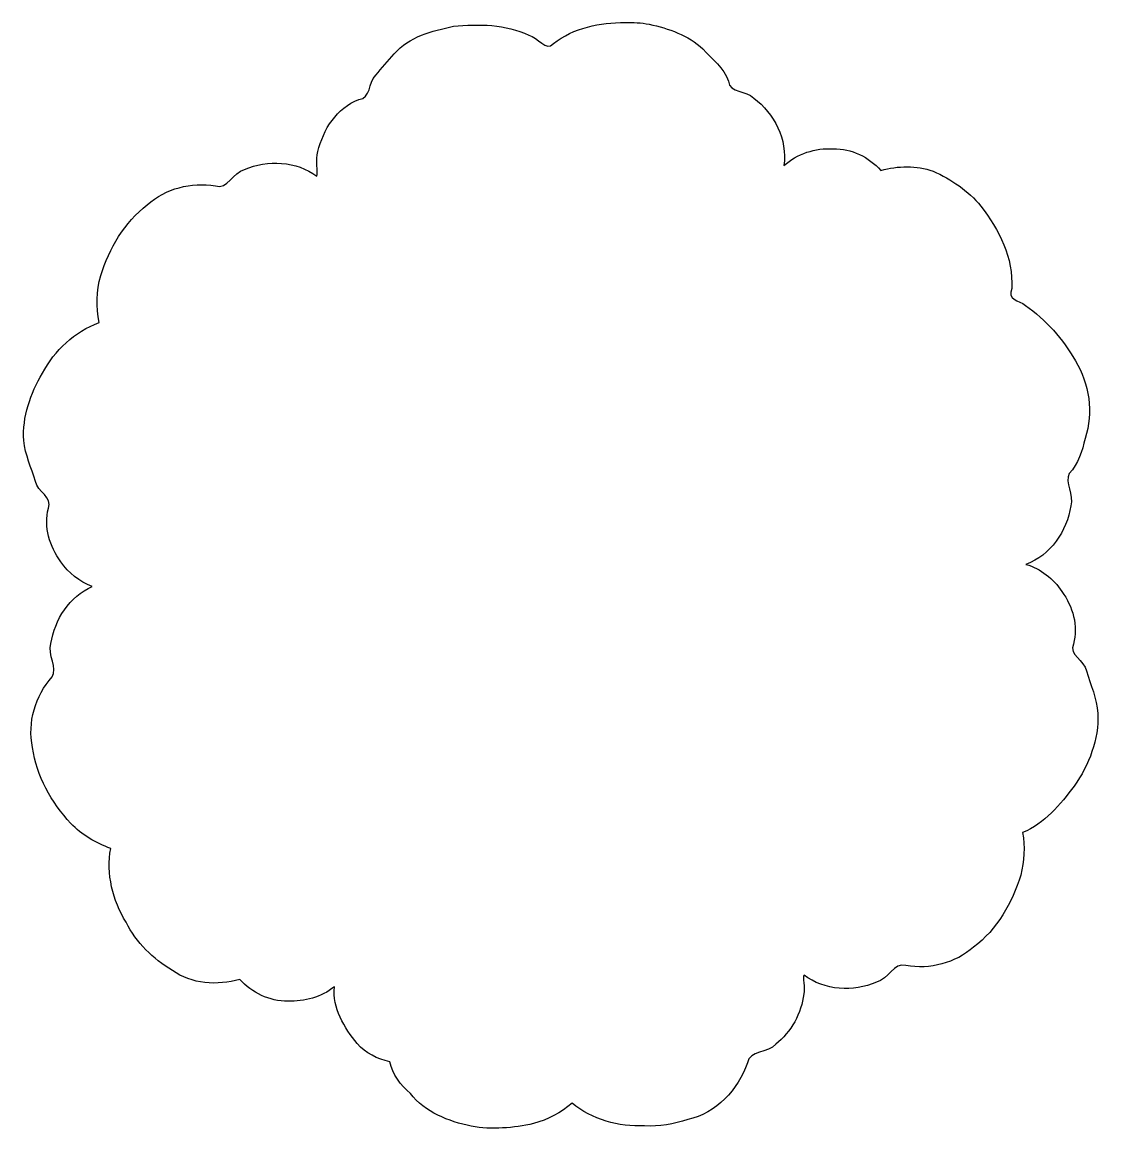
# Model space of a CAD drawing. Header units: centimetres. Extents: x -8.3 to 8.3, y -8.5 to 8.5.
import ezdxf

# ---------------------------------------------------------------- set-up
doc = ezdxf.new("R2010")
doc.units = ezdxf.units.CM
doc.header["$MEASUREMENT"] = 0
doc.layers.add('Camada 1', color=7, linetype='Continuous')

msp = doc.modelspace()

# ---------------------------------------------------------------- linework, layer by layer
at = {"layer": 'Camada 1'}
msp.add_open_spline([(0.98662, 8.4782), (0.60043, 8.47674), (0.19673, 8.40049), (-0.11225, 8.15419), (-0.11225, 8.15419), (-0.22893, 8.01854), (-0.35223, 8.25934), (-0.49, 8.28188), (-0.49, 8.28188), (-0.84706, 8.45587), (-1.25906, 8.45531), (-1.64607, 8.42034), (-1.64607, 8.42034), (-1.97394, 8.3488), (-2.32674, 8.26246), (-2.55528, 7.99621), (-2.55528, 7.99621), (-2.64672, 7.88395), (-2.74708, 7.7801), (-2.83775, 7.66754), (-2.83775, 7.66754), (-2.95607, 7.55329), (-2.9072, 7.31509), (-3.09757, 7.29712), (-3.09757, 7.29712), (-3.43293, 7.17078), (-3.64714, 6.83431), (-3.72455, 6.49694), (-3.72455, 6.49694), (-3.76474, 6.38288), (-3.72003, 6.17449), (-3.74013, 6.11935), (-3.74013, 6.11935), (-4.05403, 6.35531), (-4.49784, 6.37764), (-4.85109, 6.22238), (-4.85109, 6.22238), (-5.02966, 6.18118), (-5.11157, 5.91112), (-5.29712, 5.971), (-5.29712, 5.971), (-5.66576, 6.03392), (-6.06068, 5.9333), (-6.34114, 5.68237), (-6.34114, 5.68237), (-6.69441, 5.41474), (-6.92312, 5.01348), (-7.05472, 4.59649), (-7.05472, 4.59649), (-7.12224, 4.36249), (-7.12722, 4.11273), (-7.07991, 3.87436), (-7.07991, 3.87436), (-7.45784, 3.73998), (-7.76222, 3.44886), (-7.95028, 3.09876), (-7.95028, 3.09876), (-8.13263, 2.78888), (-8.26069, 2.42926), (-8.23505, 2.06572), (-8.23505, 2.06572), (-8.21285, 1.84855), (-8.12265, 1.64675), (-8.05701, 1.44093), (-8.05701, 1.44093), (-8.02611, 1.27816), (-7.78618, 1.19603), (-7.85728, 1.02905), (-7.85728, 1.02905), (-7.93496, 0.74163), (-7.8381, 0.44035), (-7.66601, 0.20683), (-7.66601, 0.20683), (-7.55057, 0.03572), (-7.38095, -0.0981), (-7.18743, -0.16994), (-7.18743, -0.16994), (-7.53274, -0.32456), (-7.76367, -0.68069), (-7.81873, -1.04812), (-7.81873, -1.04812), (-7.87487, -1.21981), (-7.70753, -1.42118), (-7.80209, -1.55781), (-7.80209, -1.55781), (-8.05821, -1.84914), (-8.18351, -2.25668), (-8.10038, -2.63932), (-8.10038, -2.63932), (-8.04379, -3.08027), (-7.81196, -3.48175), (-7.51494, -3.80521), (-7.51494, -3.80521), (-7.34598, -3.98058), (-7.13211, -4.10948), (-6.90216, -4.1879), (-6.90216, -4.1879), (-6.97397, -4.57972), (-6.87303, -4.98554), (-6.66684, -5.32175), (-6.66684, -5.32175), (-6.50618, -5.62957), (-6.25809, -5.88674), (-5.95741, -6.06026), (-5.95741, -6.06026), (-5.66155, -6.27322), (-5.26492, -6.29386), (-4.92278, -6.19798), (-4.92278, -6.19798), (-4.73397, -6.40224), (-4.4682, -6.53749), (-4.18602, -6.52985), (-4.18602, -6.52985), (-3.93205, -6.54133), (-3.67201, -6.47032), (-3.47228, -6.3099), (-3.47228, -6.3099), (-3.50435, -6.63759), (-3.32165, -6.93956), (-3.12176, -7.18265), (-3.12176, -7.18265), (-2.99304, -7.32973), (-2.81085, -7.41765), (-2.62305, -7.46194), (-2.62305, -7.46194), (-2.57625, -7.65342), (-2.4606, -7.82262), (-2.30708, -7.94473), (-2.30708, -7.94473), (-2.08335, -8.23844), (-1.72058, -8.37288), (-1.37239, -8.45014), (-1.37239, -8.45014), (-1.05619, -8.50459), (-0.72765, -8.47911), (-0.41645, -8.40765), (-0.41645, -8.40765), (-0.19925, -8.35031), (0.00233, -8.23993), (0.17259, -8.09393), (0.17259, -8.09393), (0.48019, -8.35182), (0.88818, -8.45699), (1.28403, -8.44363), (1.28403, -8.44363), (1.50951, -8.45527), (1.73226, -8.41749), (1.94634, -8.34819), (1.94634, -8.34819), (2.38198, -8.25051), (2.72329, -7.89041), (2.86145, -7.47475), (2.86145, -7.47475), (2.89643, -7.28232), (3.17771, -7.33497), (3.29775, -7.19294), (3.29775, -7.19294), (3.53069, -7.00323), (3.69312, -6.71748), (3.72685, -6.41774), (3.72685, -6.41774), (3.75151, -6.33297), (3.70256, -6.15707), (3.72981, -6.13239), (3.72981, -6.13239), (4.0431, -6.37009), (4.48676, -6.39261), (4.84122, -6.23997), (4.84122, -6.23997), (5.02233, -6.19869), (5.10498, -5.92551), (5.29305, -5.98623), (5.29305, -5.98623), (5.65931, -6.04867), (6.05045, -5.94837), (6.33064, -5.70167), (6.33064, -5.70167), (6.69214, -5.43283), (6.92389, -5.02312), (7.05293, -4.59828), (7.05293, -4.59828), (7.11079, -4.38664), (7.11857, -4.16267), (7.08278, -3.94653), (7.08278, -3.94653), (7.4192, -3.80625), (7.66021, -3.51534), (7.87407, -3.23149), (7.87407, -3.23149), (8.10166, -2.9091), (8.25147, -2.51656), (8.23763, -2.11839), (8.23763, -2.11839), (8.2221, -1.89119), (8.12598, -1.6813), (8.05988, -1.46662), (8.05988, -1.46662), (8.03025, -1.30361), (7.78958, -1.2208), (7.8606, -1.05485), (7.8606, -1.05485), (7.93992, -0.77484), (7.85065, -0.47864), (7.68457, -0.24835), (7.68457, -0.24835), (7.55725, -0.05052), (7.35908, 0.10098), (7.13328, 0.16795), (7.13328, 0.16795), (7.50862, 0.30463), (7.76405, 0.67717), (7.82085, 1.06367), (7.82085, 1.06367), (7.87411, 1.2312), (7.71946, 1.42755), (7.79865, 1.56259), (7.79865, 1.56259), (7.94044, 1.70917), (7.99502, 1.90824), (8.04059, 2.10046), (8.04059, 2.10046), (8.17555, 2.49524), (8.10142, 2.93668), (7.8915, 3.29111), (7.8915, 3.29111), (7.70142, 3.6238), (7.43893, 3.91828), (7.12646, 4.14018), (7.12646, 4.14018), (7.01743, 4.21646), (6.845, 4.22932), (6.9154, 4.39929), (6.9154, 4.39929), (6.94355, 4.86493), (6.71852, 5.30165), (6.44322, 5.66188), (6.44322, 5.66188), (6.24727, 5.8959), (5.98814, 6.07614), (5.70987, 6.19803), (5.70987, 6.19803), (5.45301, 6.28442), (5.17004, 6.28325), (4.91035, 6.20909), (4.91035, 6.20909), (4.72324, 6.41356), (4.45889, 6.54919), (4.17761, 6.54101), (4.17761, 6.54101), (3.9044, 6.5549), (3.62452, 6.46888), (3.42035, 6.2837), (3.42035, 6.2837), (3.47933, 6.67997), (3.27261, 7.08494), (2.95818, 7.31901), (2.95818, 7.31901), (2.84319, 7.44037), (2.59319, 7.38711), (2.57136, 7.5764), (2.57136, 7.5764), (2.50013, 7.78394), (2.31844, 7.91536), (2.17851, 8.07316), (2.17851, 8.07316), (1.95544, 8.28549), (1.65098, 8.38405), (1.3569, 8.45101), (1.3569, 8.45101), (1.23493, 8.47413), (1.11052, 8.48304), (0.98662, 8.4782)], degree=3, knots=[0, 0, 0, 0, 0.01449275, 0.01449275, 0.01449275, 0.01449275, 0.02898551, 0.02898551, 0.02898551, 0.02898551, 0.04347826, 0.04347826, 0.04347826, 0.04347826, 0.05797101, 0.05797101, 0.05797101, 0.05797101, 0.07246377, 0.07246377, 0.07246377, 0.07246377, 0.08695652, 0.08695652, 0.08695652, 0.08695652, 0.10144928, 0.10144928, 0.10144928, 0.10144928, 0.11594203, 0.11594203, 0.11594203, 0.11594203, 0.13043478, 0.13043478, 0.13043478, 0.13043478, 0.14492754, 0.14492754, 0.14492754, 0.14492754, 0.15942029, 0.15942029, 0.15942029, 0.15942029, 0.17391304, 0.17391304, 0.17391304, 0.17391304, 0.1884058, 0.1884058, 0.1884058, 0.1884058, 0.20289855, 0.20289855, 0.20289855, 0.20289855, 0.2173913, 0.2173913, 0.2173913, 0.2173913, 0.23188406, 0.23188406, 0.23188406, 0.23188406, 0.24637681, 0.24637681, 0.24637681, 0.24637681, 0.26086957, 0.26086957, 0.26086957, 0.26086957, 0.27536232, 0.27536232, 0.27536232, 0.27536232, 0.28985507, 0.28985507, 0.28985507, 0.28985507, 0.30434783, 0.30434783, 0.30434783, 0.30434783, 0.31884058, 0.31884058, 0.31884058, 0.31884058, 0.33333333, 0.33333333, 0.33333333, 0.33333333, 0.34782609, 0.34782609, 0.34782609, 0.34782609, 0.36231884, 0.36231884, 0.36231884, 0.36231884, 0.37681159, 0.37681159, 0.37681159, 0.37681159, 0.39130435, 0.39130435, 0.39130435, 0.39130435, 0.4057971, 0.4057971, 0.4057971, 0.4057971, 0.42028986, 0.42028986, 0.42028986, 0.42028986, 0.43478261, 0.43478261, 0.43478261, 0.43478261, 0.44927536, 0.44927536, 0.44927536, 0.44927536, 0.46376812, 0.46376812, 0.46376812, 0.46376812, 0.47826087, 0.47826087, 0.47826087, 0.47826087, 0.49275362, 0.49275362, 0.49275362, 0.49275362, 0.50724638, 0.50724638, 0.50724638, 0.50724638, 0.52173913, 0.52173913, 0.52173913, 0.52173913, 0.53623188, 0.53623188, 0.53623188, 0.53623188, 0.55072464, 0.55072464, 0.55072464, 0.55072464, 0.56521739, 0.56521739, 0.56521739, 0.56521739, 0.57971014, 0.57971014, 0.57971014, 0.57971014, 0.5942029, 0.5942029, 0.5942029, 0.5942029, 0.60869565, 0.60869565, 0.60869565, 0.60869565, 0.62318841, 0.62318841, 0.62318841, 0.62318841, 0.63768116, 0.63768116, 0.63768116, 0.63768116, 0.65217391, 0.65217391, 0.65217391, 0.65217391, 0.66666667, 0.66666667, 0.66666667, 0.66666667, 0.68115942, 0.68115942, 0.68115942, 0.68115942, 0.69565217, 0.69565217, 0.69565217, 0.69565217, 0.71014493, 0.71014493, 0.71014493, 0.71014493, 0.72463768, 0.72463768, 0.72463768, 0.72463768, 0.73913043, 0.73913043, 0.73913043, 0.73913043, 0.75362319, 0.75362319, 0.75362319, 0.75362319, 0.76811594, 0.76811594, 0.76811594, 0.76811594, 0.7826087, 0.7826087, 0.7826087, 0.7826087, 0.79710145, 0.79710145, 0.79710145, 0.79710145, 0.8115942, 0.8115942, 0.8115942, 0.8115942, 0.82608696, 0.82608696, 0.82608696, 0.82608696, 0.84057971, 0.84057971, 0.84057971, 0.84057971, 0.85507246, 0.85507246, 0.85507246, 0.85507246, 0.86956522, 0.86956522, 0.86956522, 0.86956522, 0.88405797, 0.88405797, 0.88405797, 0.88405797, 0.89855072, 0.89855072, 0.89855072, 0.89855072, 0.91304348, 0.91304348, 0.91304348, 0.91304348, 0.92753623, 0.92753623, 0.92753623, 0.92753623, 0.94202899, 0.94202899, 0.94202899, 0.94202899, 0.95652174, 0.95652174, 0.95652174, 0.95652174, 0.97101449, 0.97101449, 0.97101449, 0.97101449, 1, 1, 1, 1], dxfattribs=at)

doc.saveas('drawing.dxf')
